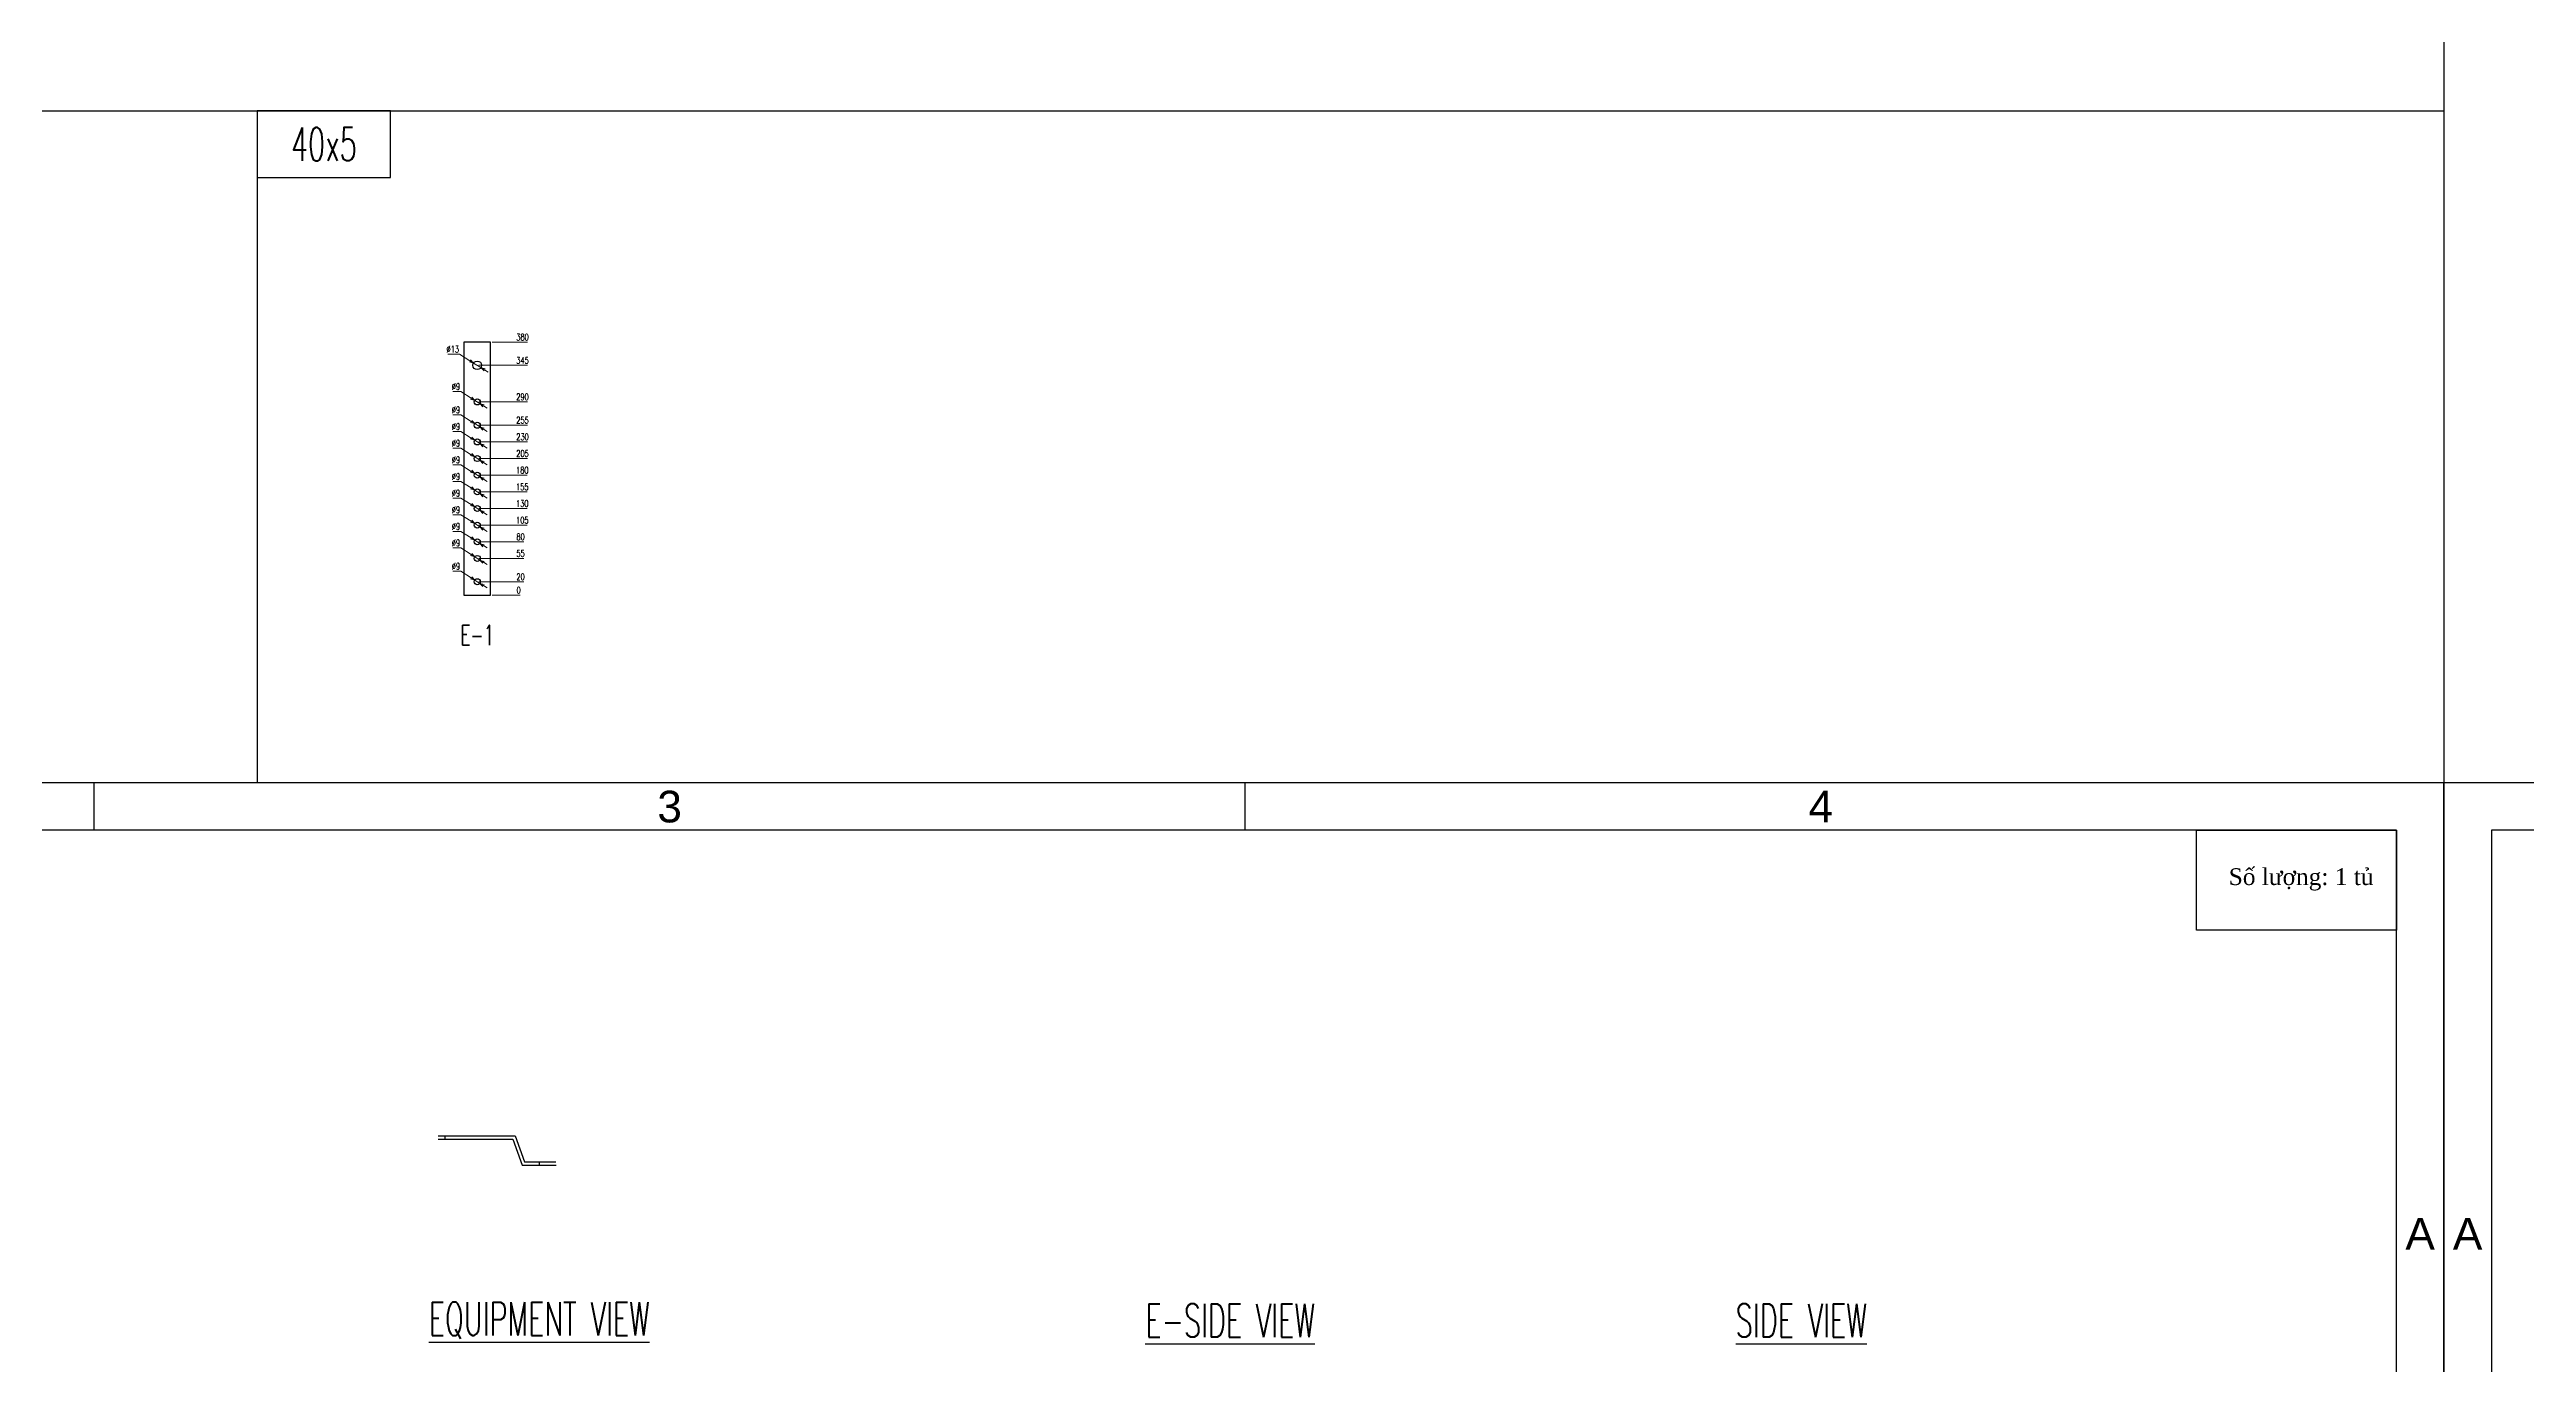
# Model space of a CAD drawing. Header units: millimetres. Extents: x 173893 to 258446, y -176540 to -123824.
# Drawn here: x 187326 to 191045, y -150460 to -148485 of the extents above; entities that cross this region are included whole.
import ezdxf
from ezdxf.enums import TextEntityAlignment as Align

# ---------------------------------------------------------------- set-up
doc = ezdxf.new("R2010")
doc.units = ezdxf.units.MM
doc.header["$LTSCALE"] = 3
for name, color, linetype in [('1-EMC-ACESS', 4, 'Continuous'), ('@.DM. NÉT CHÍNH', 7, 'Continuous'), ('@.TEXT', 7, 'Continuous'), ('@.VISIBLE', 7, 'Continuous'), ('dim', 7, 'Continuous')]:
    doc.layers.add(name, color=color, linetype=linetype)
doc.styles.add('Ann_w01', font='romans.shx', dxfattribs={"width": 0.6, "bigfont": 'chineset.shx'})
doc.styles.add('Arial', font='arial.ttf')
doc.dimstyles.new('Dim 01_SC05', dxfattribs={"dimscale": 5, "dimtxt": 2, "dimasz": 1.3, "dimexe": 0.5, "dimexo": 0.5, "dimgap": 0.5, "dimtad": 1, "dimtoh": 1, "dimdec": 1, "dimzin": 12, "dimdsep": 46, "dimtxsty": 'Ann_w01', "dimblk": 'OPEN30', "dimcen": 1.5, "dimclrd": 6, "dimclre": 6, "dimclrt": 3, "dimadec": 1, "dimazin": 3, "dimtm": 1e-09, "dimtfac": 1, "dimtdec": 1, "dimtmove": 0, "dimatfit": 3, "dimldrblk": 'OPEN30', "dimfxl": 1, "dimtolj": 1, "dimlwd": 20, "dimlwe": 20, "dimarcsym": 0})

# ---------------------------------------------------------------- blocks, each defined once
blk = doc.blocks.new('KHUNG BAN VE (Made by Tung)')
at = {"layer": '@.VISIBLE', "color": 8}
for p, q in [((148.5, 207), (148.5, 210)), ((221.25, 207), (221.25, 210))]:
    blk.add_line(p, q, dxfattribs=at)
for points in [[(0, 0), (297, 0), (297, 210), (0, 210)], [(3, 3), (294, 3), (294, 207), (3, 207)]]:
    blk.add_lwpolyline(points, close=True, dxfattribs=at)
at = {"layer": '@.TEXT', "color": 1, "style": 'Arial'}
for s, p in [('3', (184.875, 208.5)), ('4', (257.625, 208.5)), ('A', (1.5, 181.5)), ('A', (295.5, 181.5))]:
    blk.add_text(s, height=2, dxfattribs=at).set_placement(p, align=Align.MIDDLE_CENTER)
for tag, height, p in [('DESIGNER_NAME', 2, (38, 15.5)), ('PROJECT_CODE', 2, (258.5, 15.5)), ('SCALE', 2, (289, 15.5)), ('APPROVED_NAME', 2, (38, 10.5)), ('CUSTOMER_NAME', 2, (258.5, 10.5)), ('PAGE', 2, (289, 10.5)), ('DRAWING_NAME', 4, (173, 8)), ('TOTAL', 2, (289, 5.5))]:
    blk.add_attdef(tag, text='', height=height, dxfattribs=at).set_placement(p, align=Align.MIDDLE_CENTER)
blk = doc.blocks.new('*D1546')
at = {"layer": '@.DM. NÉT CHÍNH', "color": 6, "linetype": 'Continuous', "lineweight": 20, "transparency": 16777216}
blk.add_line((187991, -149304.5), (188032.7, -149304.5), dxfattribs=at)
at = {"layer": 'Defpoints', "color": 0, "linetype": 'Continuous', "transparency": 16777216}
for p in [(187968.5, -149304.5), (187988.5, -149304.5), (188026.2, -149304.5)]:
    blk.add_point(p, dxfattribs=at)
at = {"layer": '@.DM. NÉT CHÍNH', "color": 3, "linetype": 'Continuous', "transparency": 16777216, "insert": (188030.7, -149297), "char_height": 10, "attachment_point": 5, "style": 'Ann_w01'}
blk.add_mtext('\\A1;0', dxfattribs=at)
blk = doc.blocks.new('_Open30')
at = {"color": 0, "linetype": 'ByBlock', "lineweight": -2}
for p, q in [((-1, 0.27), (0, 0)), ((0, 0), (-1, -0.27)), ((0, 0), (-1, 0))]:
    blk.add_line(p, q, dxfattribs=at)
blk = doc.blocks.new('*D1547')
at = {"layer": '@.DM. NÉT CHÍNH', "color": 6, "linetype": 'Continuous', "lineweight": 20, "transparency": 16777216}
blk.add_line((187971, -149284.5), (188038.4, -149284.5), dxfattribs=at)
at = {"layer": 'Defpoints', "color": 0, "linetype": 'Continuous', "transparency": 16777216}
for p in [(187968.5, -149284.5), (188026.2, -149284.5), (187968.5, -149304.5)]:
    blk.add_point(p, dxfattribs=at)
at = {"layer": '@.DM. NÉT CHÍNH', "color": 3, "linetype": 'Continuous', "transparency": 16777216, "insert": (188033.5, -149277), "char_height": 10, "attachment_point": 5, "style": 'Ann_w01'}
blk.add_mtext('\\A1;20', dxfattribs=at)
blk = doc.blocks.new('*D1548')
at = {"layer": '@.DM. NÉT CHÍNH', "color": 6, "linetype": 'Continuous', "lineweight": 20, "transparency": 16777216}
blk.add_line((187971, -149249.5), (188038.4, -149249.5), dxfattribs=at)
at = {"layer": 'Defpoints', "color": 0, "linetype": 'Continuous', "transparency": 16777216}
for p in [(187968.5, -149249.5), (188026.2, -149249.5), (187968.5, -149304.5)]:
    blk.add_point(p, dxfattribs=at)
at = {"layer": '@.DM. NÉT CHÍNH', "color": 3, "linetype": 'Continuous', "transparency": 16777216, "insert": (188033.5, -149242), "char_height": 10, "attachment_point": 5, "style": 'Ann_w01'}
blk.add_mtext('\\A1;55', dxfattribs=at)
blk = doc.blocks.new('*D1549')
at = {"layer": '@.DM. NÉT CHÍNH', "color": 6, "linetype": 'Continuous', "lineweight": 20, "transparency": 16777216}
blk.add_line((187971, -149224.5), (188038.4, -149224.5), dxfattribs=at)
at = {"layer": 'Defpoints', "color": 0, "linetype": 'Continuous', "transparency": 16777216}
for p in [(187968.5, -149224.5), (188026.2, -149224.5), (187968.5, -149304.5)]:
    blk.add_point(p, dxfattribs=at)
at = {"layer": '@.DM. NÉT CHÍNH', "color": 3, "linetype": 'Continuous', "transparency": 16777216, "insert": (188033.5, -149217), "char_height": 10, "attachment_point": 5, "style": 'Ann_w01'}
blk.add_mtext('\\A1;80', dxfattribs=at)
blk = doc.blocks.new('*D1550')
at = {"layer": '@.DM. NÉT CHÍNH', "color": 6, "linetype": 'Continuous', "lineweight": 20, "transparency": 16777216}
blk.add_line((187971, -149199.5), (188043.3, -149199.5), dxfattribs=at)
at = {"layer": 'Defpoints', "color": 0, "linetype": 'Continuous', "transparency": 16777216}
for p in [(187968.5, -149199.5), (188026.2, -149199.5), (187968.5, -149304.5)]:
    blk.add_point(p, dxfattribs=at)
at = {"layer": '@.DM. NÉT CHÍNH', "color": 3, "linetype": 'Continuous', "transparency": 16777216, "insert": (188036, -149192), "char_height": 10, "attachment_point": 5, "style": 'Ann_w01'}
blk.add_mtext('\\A1;105', dxfattribs=at)
blk = doc.blocks.new('*D1551')
at = {"layer": '@.DM. NÉT CHÍNH', "color": 6, "linetype": 'Continuous', "lineweight": 20, "transparency": 16777216}
blk.add_line((187971, -149174.5), (188043.3, -149174.5), dxfattribs=at)
at = {"layer": 'Defpoints', "color": 0, "linetype": 'Continuous', "transparency": 16777216}
for p in [(187968.5, -149174.5), (188026.2, -149174.5), (187968.5, -149304.5)]:
    blk.add_point(p, dxfattribs=at)
at = {"layer": '@.DM. NÉT CHÍNH', "color": 3, "linetype": 'Continuous', "transparency": 16777216, "insert": (188036, -149167), "char_height": 10, "attachment_point": 5, "style": 'Ann_w01'}
blk.add_mtext('\\A1;130', dxfattribs=at)
blk = doc.blocks.new('*D1552')
at = {"layer": '@.DM. NÉT CHÍNH', "color": 6, "linetype": 'Continuous', "lineweight": 20, "transparency": 16777216}
blk.add_line((187971, -149149.5), (188043.3, -149149.5), dxfattribs=at)
at = {"layer": 'Defpoints', "color": 0, "linetype": 'Continuous', "transparency": 16777216}
for p in [(187968.5, -149149.5), (188026.2, -149149.5), (187968.5, -149304.5)]:
    blk.add_point(p, dxfattribs=at)
at = {"layer": '@.DM. NÉT CHÍNH', "color": 3, "linetype": 'Continuous', "transparency": 16777216, "insert": (188036, -149142), "char_height": 10, "attachment_point": 5, "style": 'Ann_w01'}
blk.add_mtext('\\A1;155', dxfattribs=at)
blk = doc.blocks.new('*D1553')
at = {"layer": '@.DM. NÉT CHÍNH', "color": 6, "linetype": 'Continuous', "lineweight": 20, "transparency": 16777216}
blk.add_line((187971, -149124.5), (188043.3, -149124.5), dxfattribs=at)
at = {"layer": 'Defpoints', "color": 0, "linetype": 'Continuous', "transparency": 16777216}
for p in [(187968.5, -149124.5), (188026.2, -149124.5), (187968.5, -149304.5)]:
    blk.add_point(p, dxfattribs=at)
at = {"layer": '@.DM. NÉT CHÍNH', "color": 3, "linetype": 'Continuous', "transparency": 16777216, "insert": (188036, -149117), "char_height": 10, "attachment_point": 5, "style": 'Ann_w01'}
blk.add_mtext('\\A1;180', dxfattribs=at)
blk = doc.blocks.new('*D1554')
at = {"layer": '@.DM. NÉT CHÍNH', "color": 6, "linetype": 'Continuous', "lineweight": 20, "transparency": 16777216}
blk.add_line((187971, -149099.5), (188044.1, -149099.5), dxfattribs=at)
at = {"layer": 'Defpoints', "color": 0, "linetype": 'Continuous', "transparency": 16777216}
for p in [(187968.5, -149099.5), (188026.2, -149099.5), (187968.5, -149304.5)]:
    blk.add_point(p, dxfattribs=at)
at = {"layer": '@.DM. NÉT CHÍNH', "color": 3, "linetype": 'Continuous', "transparency": 16777216, "insert": (188036.4, -149092), "char_height": 10, "attachment_point": 5, "style": 'Ann_w01'}
blk.add_mtext('\\A1;205', dxfattribs=at)
blk = doc.blocks.new('*D1555')
at = {"layer": '@.DM. NÉT CHÍNH', "color": 6, "linetype": 'Continuous', "lineweight": 20, "transparency": 16777216}
blk.add_line((187971, -149074.5), (188044.1, -149074.5), dxfattribs=at)
at = {"layer": 'Defpoints', "color": 0, "linetype": 'Continuous', "transparency": 16777216}
for p in [(187968.5, -149074.5), (188026.2, -149074.5), (187968.5, -149304.5)]:
    blk.add_point(p, dxfattribs=at)
at = {"layer": '@.DM. NÉT CHÍNH', "color": 3, "linetype": 'Continuous', "transparency": 16777216, "insert": (188036.4, -149067), "char_height": 10, "attachment_point": 5, "style": 'Ann_w01'}
blk.add_mtext('\\A1;230', dxfattribs=at)
blk = doc.blocks.new('*D1556')
at = {"layer": '@.DM. NÉT CHÍNH', "color": 6, "linetype": 'Continuous', "lineweight": 20, "transparency": 16777216}
blk.add_line((187971, -149049.5), (188044.1, -149049.5), dxfattribs=at)
at = {"layer": 'Defpoints', "color": 0, "linetype": 'Continuous', "transparency": 16777216}
for p in [(187968.5, -149049.5), (188026.2, -149049.5), (187968.5, -149304.5)]:
    blk.add_point(p, dxfattribs=at)
at = {"layer": '@.DM. NÉT CHÍNH', "color": 3, "linetype": 'Continuous', "transparency": 16777216, "insert": (188036.4, -149042), "char_height": 10, "attachment_point": 5, "style": 'Ann_w01'}
blk.add_mtext('\\A1;255', dxfattribs=at)
blk = doc.blocks.new('*D1557')
at = {"layer": '@.DM. NÉT CHÍNH', "color": 6, "linetype": 'Continuous', "lineweight": 20, "transparency": 16777216}
blk.add_line((187971, -149014.5), (188044.1, -149014.5), dxfattribs=at)
at = {"layer": 'Defpoints', "color": 0, "linetype": 'Continuous', "transparency": 16777216}
for p in [(187968.5, -149014.5), (188026.2, -149014.5), (187968.5, -149304.5)]:
    blk.add_point(p, dxfattribs=at)
at = {"layer": '@.DM. NÉT CHÍNH', "color": 3, "linetype": 'Continuous', "transparency": 16777216, "insert": (188036.4, -149007), "char_height": 10, "attachment_point": 5, "style": 'Ann_w01'}
blk.add_mtext('\\A1;290', dxfattribs=at)
blk = doc.blocks.new('*D1558')
at = {"layer": '@.DM. NÉT CHÍNH', "color": 6, "linetype": 'Continuous', "lineweight": 20, "transparency": 16777216}
blk.add_line((187971, -148959.5), (188044.1, -148959.5), dxfattribs=at)
at = {"layer": 'Defpoints', "color": 0, "linetype": 'Continuous', "transparency": 16777216}
for p in [(187968.5, -148959.5), (188026.2, -148959.5), (187968.5, -149304.5)]:
    blk.add_point(p, dxfattribs=at)
at = {"layer": '@.DM. NÉT CHÍNH', "color": 3, "linetype": 'Continuous', "transparency": 16777216, "insert": (188036.4, -148952), "char_height": 10, "attachment_point": 5, "style": 'Ann_w01'}
blk.add_mtext('\\A1;345', dxfattribs=at)
blk = doc.blocks.new('*D1559')
at = {"layer": '@.DM. NÉT CHÍNH', "color": 6, "linetype": 'Continuous', "lineweight": 20, "transparency": 16777216}
blk.add_line((187991, -148924.5), (188044.1, -148924.5), dxfattribs=at)
at = {"layer": 'Defpoints', "color": 0, "linetype": 'Continuous', "transparency": 16777216}
for p in [(187988.5, -148924.5), (188026.2, -148924.5), (187968.5, -149304.5)]:
    blk.add_point(p, dxfattribs=at)
at = {"layer": '@.DM. NÉT CHÍNH', "color": 3, "linetype": 'Continuous', "transparency": 16777216, "insert": (188036.4, -148917), "char_height": 10, "attachment_point": 5, "style": 'Ann_w01'}
blk.add_mtext('\\A1;380', dxfattribs=at)
blk = doc.blocks.new('*D1560')
at = {"layer": '@.DM. NÉT CHÍNH', "color": 6, "linetype": 'Continuous', "lineweight": 20, "transparency": 16777216}
for p, q in [((187931.8, -149233.8), (187943.5, -149233.8)), ((187943.5, -149233.8), (187959.1, -149243.7)), ((187972.3, -149251.9), (187964.6, -149247.1)), ((187977.8, -149255.3), (187983.3, -149258.8))]:
    blk.add_line(p, q, dxfattribs=at)
at = {"layer": 'Defpoints', "color": 0, "linetype": 'Continuous', "transparency": 16777216}
for p in [(187964.6, -149247.1), (187972.3, -149251.9)]:
    blk.add_point(p, dxfattribs=at)
at = {"layer": '@.DM. NÉT CHÍNH', "color": 6, "linetype": 'Continuous', "lineweight": 20, "transparency": 16777216, "xscale": 6.5, "yscale": 6.5, "zscale": 6.5}
for p, rotation in [((187964.6, -149247.1), 327.9251513140881), ((187972.3, -149251.9), 147.9251513140881)]:
    blk.add_blockref('_Open30', p, dxfattribs=dict(at, rotation=rotation))
at = {"layer": '@.DM. NÉT CHÍNH', "color": 3, "linetype": 'Continuous', "transparency": 16777216, "insert": (187936.4, -149226.3), "char_height": 10, "attachment_point": 5, "style": 'Ann_w01'}
blk.add_mtext('\\A1;∅9', dxfattribs=at)
blk = doc.blocks.new('*D1561')
at = {"layer": '@.DM. NÉT CHÍNH', "color": 6, "linetype": 'Continuous', "lineweight": 20, "transparency": 16777216}
for p, q in [((187931.8, -149208.8), (187943.5, -149208.8)), ((187943.5, -149208.8), (187959.1, -149218.7)), ((187972.3, -149226.9), (187964.6, -149222.1)), ((187977.8, -149230.3), (187983.3, -149233.8))]:
    blk.add_line(p, q, dxfattribs=at)
at = {"layer": 'Defpoints', "color": 0, "linetype": 'Continuous', "transparency": 16777216}
for p in [(187964.6, -149222.1), (187972.3, -149226.9)]:
    blk.add_point(p, dxfattribs=at)
at = {"layer": '@.DM. NÉT CHÍNH', "color": 6, "linetype": 'Continuous', "lineweight": 20, "transparency": 16777216, "xscale": 6.5, "yscale": 6.5, "zscale": 6.5}
for p, rotation in [((187964.6, -149222.1), 327.9251513132235), ((187972.3, -149226.9), 147.9251513132235)]:
    blk.add_blockref('_Open30', p, dxfattribs=dict(at, rotation=rotation))
at = {"layer": '@.DM. NÉT CHÍNH', "color": 3, "linetype": 'Continuous', "transparency": 16777216, "insert": (187936.4, -149201.3), "char_height": 10, "attachment_point": 5, "style": 'Ann_w01'}
blk.add_mtext('\\A1;∅9', dxfattribs=at)
blk = doc.blocks.new('*D1562')
at = {"layer": '@.DM. NÉT CHÍNH', "color": 6, "linetype": 'Continuous', "lineweight": 20, "transparency": 16777216}
for p, q in [((187931.8, -149183.8), (187943.5, -149183.8)), ((187943.5, -149183.8), (187959.1, -149193.7)), ((187972.3, -149201.9), (187964.6, -149197.1)), ((187977.8, -149205.3), (187983.3, -149208.8))]:
    blk.add_line(p, q, dxfattribs=at)
at = {"layer": 'Defpoints', "color": 0, "linetype": 'Continuous', "transparency": 16777216}
for p in [(187964.6, -149197.1), (187972.3, -149201.9)]:
    blk.add_point(p, dxfattribs=at)
at = {"layer": '@.DM. NÉT CHÍNH', "color": 6, "linetype": 'Continuous', "lineweight": 20, "transparency": 16777216, "xscale": 6.5, "yscale": 6.5, "zscale": 6.5}
for p, rotation in [((187964.6, -149197.1), 327.9251513138327), ((187972.3, -149201.9), 147.9251513138327)]:
    blk.add_blockref('_Open30', p, dxfattribs=dict(at, rotation=rotation))
at = {"layer": '@.DM. NÉT CHÍNH', "color": 3, "linetype": 'Continuous', "transparency": 16777216, "insert": (187936.4, -149176.3), "char_height": 10, "attachment_point": 5, "style": 'Ann_w01'}
blk.add_mtext('\\A1;∅9', dxfattribs=at)
blk = doc.blocks.new('*D1563')
at = {"layer": '@.DM. NÉT CHÍNH', "color": 6, "linetype": 'Continuous', "lineweight": 20, "transparency": 16777216}
for p, q in [((187931.8, -149158.8), (187943.5, -149158.8)), ((187943.5, -149158.8), (187959.1, -149168.7)), ((187972.3, -149176.9), (187964.6, -149172.1)), ((187977.8, -149180.3), (187983.3, -149183.8))]:
    blk.add_line(p, q, dxfattribs=at)
at = {"layer": 'Defpoints', "color": 0, "linetype": 'Continuous', "transparency": 16777216}
for p in [(187964.6, -149172.1), (187972.3, -149176.9)]:
    blk.add_point(p, dxfattribs=at)
at = {"layer": '@.DM. NÉT CHÍNH', "color": 6, "linetype": 'Continuous', "lineweight": 20, "transparency": 16777216, "xscale": 6.5, "yscale": 6.5, "zscale": 6.5}
for p, rotation in [((187964.6, -149172.1), 327.9251513136359), ((187972.3, -149176.9), 147.9251513136359)]:
    blk.add_blockref('_Open30', p, dxfattribs=dict(at, rotation=rotation))
at = {"layer": '@.DM. NÉT CHÍNH', "color": 3, "linetype": 'Continuous', "transparency": 16777216, "insert": (187936.4, -149151.3), "char_height": 10, "attachment_point": 5, "style": 'Ann_w01'}
blk.add_mtext('\\A1;∅9', dxfattribs=at)
blk = doc.blocks.new('*D1564')
at = {"layer": '@.DM. NÉT CHÍNH', "color": 6, "linetype": 'Continuous', "lineweight": 20, "transparency": 16777216}
for p, q in [((187931.8, -149133.8), (187943.5, -149133.8)), ((187943.5, -149133.8), (187959.1, -149143.7)), ((187972.3, -149151.9), (187964.6, -149147.1)), ((187977.8, -149155.3), (187983.3, -149158.8))]:
    blk.add_line(p, q, dxfattribs=at)
at = {"layer": 'Defpoints', "color": 0, "linetype": 'Continuous', "transparency": 16777216}
for p in [(187964.6, -149147.1), (187972.3, -149151.9)]:
    blk.add_point(p, dxfattribs=at)
at = {"layer": '@.DM. NÉT CHÍNH', "color": 6, "linetype": 'Continuous', "lineweight": 20, "transparency": 16777216, "xscale": 6.5, "yscale": 6.5, "zscale": 6.5}
for p, rotation in [((187964.6, -149147.1), 327.9251513139311), ((187972.3, -149151.9), 147.9251513139311)]:
    blk.add_blockref('_Open30', p, dxfattribs=dict(at, rotation=rotation))
at = {"layer": '@.DM. NÉT CHÍNH', "color": 3, "linetype": 'Continuous', "transparency": 16777216, "insert": (187936.4, -149126.3), "char_height": 10, "attachment_point": 5, "style": 'Ann_w01'}
blk.add_mtext('\\A1;∅9', dxfattribs=at)
blk = doc.blocks.new('*D1565')
at = {"layer": '@.DM. NÉT CHÍNH', "color": 6, "linetype": 'Continuous', "lineweight": 20, "transparency": 16777216}
for p, q in [((187931.8, -149108.8), (187943.5, -149108.8)), ((187943.5, -149108.8), (187959.1, -149118.7)), ((187972.3, -149126.9), (187964.6, -149122.1)), ((187977.8, -149130.3), (187983.3, -149133.8))]:
    blk.add_line(p, q, dxfattribs=at)
at = {"layer": 'Defpoints', "color": 0, "linetype": 'Continuous', "transparency": 16777216}
for p in [(187964.6, -149122.1), (187972.3, -149126.9)]:
    blk.add_point(p, dxfattribs=at)
at = {"layer": '@.DM. NÉT CHÍNH', "color": 6, "linetype": 'Continuous', "lineweight": 20, "transparency": 16777216, "xscale": 6.5, "yscale": 6.5, "zscale": 6.5}
for p, rotation in [((187964.6, -149122.1), 327.9251513134391), ((187972.3, -149126.9), 147.9251513134391)]:
    blk.add_blockref('_Open30', p, dxfattribs=dict(at, rotation=rotation))
at = {"layer": '@.DM. NÉT CHÍNH', "color": 3, "linetype": 'Continuous', "transparency": 16777216, "insert": (187936.4, -149101.3), "char_height": 10, "attachment_point": 5, "style": 'Ann_w01'}
blk.add_mtext('\\A1;∅9', dxfattribs=at)
blk = doc.blocks.new('*D1566')
at = {"layer": '@.DM. NÉT CHÍNH', "color": 6, "linetype": 'Continuous', "lineweight": 20, "transparency": 16777216}
for p, q in [((187931.8, -149083.8), (187943.5, -149083.8)), ((187943.5, -149083.8), (187959.1, -149093.7)), ((187972.3, -149101.9), (187964.6, -149097.1)), ((187977.8, -149105.3), (187983.3, -149108.8))]:
    blk.add_line(p, q, dxfattribs=at)
at = {"layer": 'Defpoints', "color": 0, "linetype": 'Continuous', "transparency": 16777216}
for p in [(187964.6, -149097.1), (187972.3, -149101.9)]:
    blk.add_point(p, dxfattribs=at)
at = {"layer": '@.DM. NÉT CHÍNH', "color": 6, "linetype": 'Continuous', "lineweight": 20, "transparency": 16777216, "xscale": 6.5, "yscale": 6.5, "zscale": 6.5}
for p, rotation in [((187964.6, -149097.1), 327.9251513141865), ((187972.3, -149101.9), 147.9251513141865)]:
    blk.add_blockref('_Open30', p, dxfattribs=dict(at, rotation=rotation))
at = {"layer": '@.DM. NÉT CHÍNH', "color": 3, "linetype": 'Continuous', "transparency": 16777216, "insert": (187936.4, -149076.3), "char_height": 10, "attachment_point": 5, "style": 'Ann_w01'}
blk.add_mtext('\\A1;∅9', dxfattribs=at)
blk = doc.blocks.new('*D1567')
at = {"layer": '@.DM. NÉT CHÍNH', "color": 6, "linetype": 'Continuous', "lineweight": 20, "transparency": 16777216}
for p, q in [((187931.8, -149058.8), (187943.5, -149058.8)), ((187943.5, -149058.8), (187959.1, -149068.7)), ((187972.3, -149076.9), (187964.6, -149072.1)), ((187977.8, -149080.3), (187983.3, -149083.8))]:
    blk.add_line(p, q, dxfattribs=at)
at = {"layer": 'Defpoints', "color": 0, "linetype": 'Continuous', "transparency": 16777216}
for p in [(187964.6, -149072.1), (187972.3, -149076.9)]:
    blk.add_point(p, dxfattribs=at)
at = {"layer": '@.DM. NÉT CHÍNH', "color": 6, "linetype": 'Continuous', "lineweight": 20, "transparency": 16777216, "xscale": 6.5, "yscale": 6.5, "zscale": 6.5}
for p, rotation in [((187964.6, -149072.1), 327.9251513143435), ((187972.3, -149076.9), 147.9251513143435)]:
    blk.add_blockref('_Open30', p, dxfattribs=dict(at, rotation=rotation))
at = {"layer": '@.DM. NÉT CHÍNH', "color": 3, "linetype": 'Continuous', "transparency": 16777216, "insert": (187936.4, -149051.3), "char_height": 10, "attachment_point": 5, "style": 'Ann_w01'}
blk.add_mtext('\\A1;∅9', dxfattribs=at)
blk = doc.blocks.new('*D1568')
at = {"layer": '@.DM. NÉT CHÍNH', "color": 6, "linetype": 'Continuous', "lineweight": 20, "transparency": 16777216}
for p, q in [((187931.8, -149033.8), (187943.5, -149033.8)), ((187943.5, -149033.8), (187959.1, -149043.7)), ((187972.3, -149051.9), (187964.6, -149047.1)), ((187977.8, -149055.3), (187983.3, -149058.8))]:
    blk.add_line(p, q, dxfattribs=at)
at = {"layer": 'Defpoints', "color": 0, "linetype": 'Continuous', "transparency": 16777216}
for p in [(187964.6, -149047.1), (187972.3, -149051.9)]:
    blk.add_point(p, dxfattribs=at)
at = {"layer": '@.DM. NÉT CHÍNH', "color": 6, "linetype": 'Continuous', "lineweight": 20, "transparency": 16777216, "xscale": 6.5, "yscale": 6.5, "zscale": 6.5}
for p, rotation in [((187964.6, -149047.1), 327.9251513136359), ((187972.3, -149051.9), 147.9251513136359)]:
    blk.add_blockref('_Open30', p, dxfattribs=dict(at, rotation=rotation))
at = {"layer": '@.DM. NÉT CHÍNH', "color": 3, "linetype": 'Continuous', "transparency": 16777216, "insert": (187936.4, -149026.3), "char_height": 10, "attachment_point": 5, "style": 'Ann_w01'}
blk.add_mtext('\\A1;∅9', dxfattribs=at)
blk = doc.blocks.new('*D1569')
at = {"layer": '@.DM. NÉT CHÍNH', "color": 6, "linetype": 'Continuous', "lineweight": 20, "transparency": 16777216}
for p, q in [((187924.1, -148942.8), (187941.8, -148942.8)), ((187941.8, -148942.8), (187957.4, -148952.6)), ((187974, -148963), (187963, -148956.1)), ((187979.5, -148966.4), (187985, -148969.9))]:
    blk.add_line(p, q, dxfattribs=at)
at = {"layer": 'Defpoints', "color": 0, "linetype": 'Continuous', "transparency": 16777216}
for p in [(187963, -148956.1), (187974, -148963)]:
    blk.add_point(p, dxfattribs=at)
at = {"layer": '@.DM. NÉT CHÍNH', "color": 6, "linetype": 'Continuous', "lineweight": 20, "transparency": 16777216, "xscale": 6.5, "yscale": 6.5, "zscale": 6.5}
for p, rotation in [((187963, -148956.1), 327.9251513137548), ((187974, -148963), 147.9251513137548)]:
    blk.add_blockref('_Open30', p, dxfattribs=dict(at, rotation=rotation))
at = {"layer": '@.DM. NÉT CHÍNH', "color": 3, "linetype": 'Continuous', "transparency": 16777216, "insert": (187931.7, -148935.3), "char_height": 10, "attachment_point": 5, "style": 'Ann_w01'}
blk.add_mtext('\\A1;∅13', dxfattribs=at)
blk = doc.blocks.new('*D1570')
at = {"layer": '@.DM. NÉT CHÍNH', "color": 6, "linetype": 'Continuous', "lineweight": 20, "transparency": 16777216}
for p, q in [((187931.8, -148998.8), (187943.5, -148998.8)), ((187943.5, -148998.8), (187959.1, -149008.7)), ((187972.3, -149016.9), (187964.6, -149012.1)), ((187977.8, -149020.3), (187983.3, -149023.8))]:
    blk.add_line(p, q, dxfattribs=at)
at = {"layer": 'Defpoints', "color": 0, "linetype": 'Continuous', "transparency": 16777216}
for p in [(187964.6, -149012.1), (187972.3, -149016.9)]:
    blk.add_point(p, dxfattribs=at)
at = {"layer": '@.DM. NÉT CHÍNH', "color": 6, "linetype": 'Continuous', "lineweight": 20, "transparency": 16777216, "xscale": 6.5, "yscale": 6.5, "zscale": 6.5}
for p, rotation in [((187964.6, -149012.1), 327.9251513134977), ((187972.3, -149016.9), 147.9251513134977)]:
    blk.add_blockref('_Open30', p, dxfattribs=dict(at, rotation=rotation))
at = {"layer": '@.DM. NÉT CHÍNH', "color": 3, "linetype": 'Continuous', "transparency": 16777216, "insert": (187936.4, -148991.3), "char_height": 10, "attachment_point": 5, "style": 'Ann_w01'}
blk.add_mtext('\\A1;∅9', dxfattribs=at)
blk = doc.blocks.new('*D1571')
at = {"layer": '@.DM. NÉT CHÍNH', "color": 6, "linetype": 'Continuous', "lineweight": 20, "transparency": 16777216}
for p, q in [((187931.8, -149268.8), (187943.5, -149268.8)), ((187943.5, -149268.8), (187959.1, -149278.7)), ((187972.3, -149286.9), (187964.6, -149282.1)), ((187977.8, -149290.3), (187983.3, -149293.8))]:
    blk.add_line(p, q, dxfattribs=at)
at = {"layer": 'Defpoints', "color": 0, "linetype": 'Continuous', "transparency": 16777216}
for p in [(187964.6, -149282.1), (187972.3, -149286.9)]:
    blk.add_point(p, dxfattribs=at)
at = {"layer": '@.DM. NÉT CHÍNH', "color": 6, "linetype": 'Continuous', "lineweight": 20, "transparency": 16777216, "xscale": 6.5, "yscale": 6.5, "zscale": 6.5}
for p, rotation in [((187964.6, -149282.1), 327.9251513136359), ((187972.3, -149286.9), 147.9251513136359)]:
    blk.add_blockref('_Open30', p, dxfattribs=dict(at, rotation=rotation))
at = {"layer": '@.DM. NÉT CHÍNH', "color": 3, "linetype": 'Continuous', "transparency": 16777216, "insert": (187936.4, -149261.3), "char_height": 10, "attachment_point": 5, "style": 'Ann_w01'}
blk.add_mtext('\\A1;∅9', dxfattribs=at)

msp = doc.modelspace()

# ---------------------------------------------------------------- linework, layer by layer
for points in [[(187638.04, -148677.57), (187838.04, -148677.57), (187838.04, -148577.57), (187638.04, -148577.57)], [(187988.46, -148924.51), (187948.46, -148924.51), (187948.46, -149304.51), (187988.46, -149304.51)], [(190550.07, -149657.79), (190850.07, -149657.79), (190850.07, -149807.77), (190550.07, -149807.77)]]:
    msp.add_lwpolyline(points, close=True)
for centre, radius in [((187968.46, -148959.51), 6.5), ((187968.46, -149014.51), 4.5), ((187968.46, -149049.51), 4.5), ((187968.46, -149074.51), 4.5), ((187968.46, -149099.51), 4.5), ((187968.46, -149124.51), 4.5), ((187968.46, -149149.51), 4.5), ((187968.46, -149174.51), 4.5), ((187968.46, -149199.51), 4.5), ((187968.46, -149224.51), 4.5), ((187968.46, -149249.51), 4.5), ((187968.46, -149284.51), 4.5)]:
    msp.add_circle(centre, radius)
at = {"layer": '@.DM. NÉT CHÍNH', "linetype": 'Continuous'}
for p, q in [((186029.84, -148577.57), (190921.35, -148577.57)), ((187638.04, -148577.57), (187638.04, -149586.51))]:
    msp.add_line(p, q, dxfattribs=at)
at = {"layer": '@.DM. NÉT CHÍNH', "color": 2, "linetype": 'Continuous'}
for p, q in [((187919.53, -150116.74), (187919.53, -150121.74)), ((188061.33, -150155.74), (188061.33, -150160.74))]:
    msp.add_line(p, q, dxfattribs=at)
at = {"layer": '@.DM. NÉT CHÍNH', "linetype": 'Continuous'}
msp.add_lwpolyline([(190921.35, -149586.51), (186029.84, -149586.51), (186029.84, -144236.64), (190921.35, -144236.64)], close=True, dxfattribs=at)
at = {"layer": '@.DM. NÉT CHÍNH', "color": 2, "linetype": 'Continuous'}
for points in [[(187909.53, -150116.74), (188025.13, -150116.74), (188039.33, -150155.74), (188086.33, -150155.74)], [(187909.53, -150121.74), (188021.63, -150121.74), (188035.83, -150160.74), (188086.83, -150160.74)]]:
    msp.add_lwpolyline(points, dxfattribs=at)

# ---------------------------------------------------------------- block references
at = {"layer": '@.VISIBLE', "xscale": 23.76, "yscale": 23.76, "zscale": 23.76}
for p in [(183864.63, -154576.11), (190921.35, -154576.11)]:
    msp.add_blockref('KHUNG BAN VE (Made by Tung)', p, dxfattribs=at)

# ---------------------------------------------------------------- texts
at = {"color": 1, "style": 'Ann_w01', "width": 0.6}
msp.add_text('40x5', height=50, dxfattribs=at).set_placement((187738.04, -148627.57), align=Align.MIDDLE_CENTER)
at = {"style": 'Ann_w01', "width": 0.6}
msp.add_text('E-1', height=30, dxfattribs=at).set_placement((187968.47, -149364.51), align=Align.MIDDLE_CENTER)
at = {"layer": '1-EMC-ACESS', "color": 1, "linetype": 'ByBlock', "lineweight": -2, "insert": (190706.98, -149714.78), "char_height": 25.2, "width": 385.9629, "attachment_point": 2, "style": 'Arial'}
msp.add_mtext('{\\fTimes New Roman|b0|i0|c163|p18;\\C7;Số lượng: 1 tủ }', dxfattribs=at)
at = {"layer": 'dim', "color": 2, "char_height": 50, "attachment_point": 5, "style": 'Ann_w01'}
for s, insert in [('\\A1;{\\LEQUIPMENT VIEW}', (188061.33, -150393.95)), ('\\A1;{\\LE-SIDE VIEW}', (189098.83, -150393.95)), ('\\A1;{\\LSIDE VIEW}', (189956.39, -150393.95))]:
    msp.add_mtext(s, dxfattribs=dict(at, insert=insert))

# ---------------------------------------------------------------- dimensions: what is measured, and where the dimension line sits
at = {"layer": '@.DM. NÉT CHÍNH', "linetype": 'Continuous'}
for feature_location, offset, origin, picture, middle in [((187988.46, -148924.51), (37.73, 0), (187968.46, -149304.51), '*D1559', (188036.4, -148917.01)), ((187968.46, -148959.51), (57.73, 0), (187968.46, -149304.51), '*D1558', (188036.4, -148952.01)), ((187968.46, -149014.51), (57.73, 0), (187968.46, -149304.51), '*D1557', (188036.4, -149007.01)), ((187968.46, -149049.51), (57.73, 0), (187968.46, -149304.51), '*D1556', (188036.4, -149042.01)), ((187968.46, -149074.51), (57.73, 0), (187968.46, -149304.51), '*D1555', (188036.4, -149067.01)), ((187968.46, -149099.51), (57.73, 0), (187968.46, -149304.51), '*D1554', (188036.4, -149092.01)), ((187968.46, -149124.51), (57.73, 0), (187968.46, -149304.51), '*D1553', (188035.97, -149117.01)), ((187968.46, -149149.51), (57.73, 0), (187968.46, -149304.51), '*D1552', (188035.97, -149142.01)), ((187968.46, -149174.51), (57.73, 0), (187968.46, -149304.51), '*D1551', (188035.97, -149167.01)), ((187968.46, -149199.51), (57.73, 0), (187968.46, -149304.51), '*D1550', (188035.97, -149192.01)), ((187968.46, -149224.51), (57.73, 0), (187968.46, -149304.51), '*D1549', (188033.55, -149217.01)), ((187968.46, -149249.51), (57.73, 0), (187968.46, -149304.51), '*D1548', (188033.55, -149242.01)), ((187968.46, -149284.51), (57.73, 0), (187968.46, -149304.51), '*D1547', (188033.55, -149277.01)), ((187988.46218765, -149304.50562057), (37.72665473, 0), (187968.46218765, -149304.50562057), '*D1546', (188030.68884238, -149297.00562057))]:
    dim = msp.add_ordinate_dim(feature_location=feature_location, offset=offset, dtype=0, origin=origin, dimstyle='Dim 01_SC05', dxfattribs=at)
    dim.commit()
    dim.dimension.update_dxf_attribs({"geometry": picture, "text_midpoint": middle})
for p1, p2, picture, middle in [((187973.97, -148962.96), (187962.95, -148956.05), '*D1569', (187931.7, -148942.78)), ((187972.28, -149016.9), (187964.65, -149012.12), '*D1570', (187936.39, -148998.84)), ((187972.28, -149051.9), (187964.65, -149047.12), '*D1568', (187936.39, -149033.84)), ((187972.28, -149076.9), (187964.65, -149072.12), '*D1567', (187936.39, -149058.84)), ((187972.28, -149101.9), (187964.65, -149097.12), '*D1566', (187936.39, -149083.84)), ((187972.28, -149126.9), (187964.65, -149122.12), '*D1565', (187936.39, -149108.84)), ((187972.28, -149151.9), (187964.65, -149147.12), '*D1564', (187936.39, -149133.84)), ((187972.28, -149176.9), (187964.65, -149172.12), '*D1563', (187936.39, -149158.84)), ((187972.28, -149201.9), (187964.65, -149197.12), '*D1562', (187936.39, -149183.84)), ((187972.28, -149226.9), (187964.65, -149222.12), '*D1561', (187936.39, -149208.84)), ((187972.28, -149251.9), (187964.65, -149247.12), '*D1560', (187936.39, -149233.84)), ((187972.28, -149286.9), (187964.65, -149282.12), '*D1571', (187936.39, -149268.84))]:
    dim = msp.add_diameter_dim_2p(p1=p1, p2=p2, dimstyle='Dim 01_SC05', dxfattribs=at)
    dim.commit()
    dim.dimension.update_dxf_attribs({"geometry": picture, "text_midpoint": middle, "dimtype": 163})

doc.saveas('drawing.dxf')
